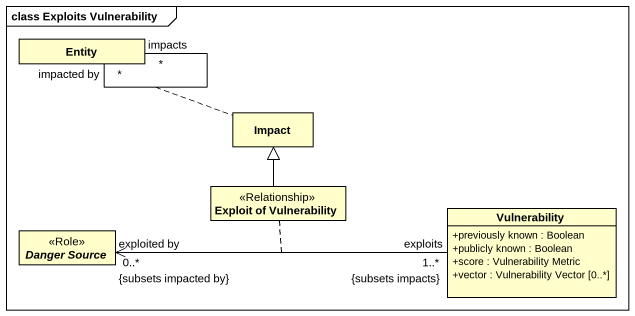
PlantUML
@startuml
mainframe class Exploits Vulnerability
hide circle
hide empty members
skinparam classAttributeIconSize 0
class "Entity" as Entity_
class Impact
class "Exploit of Vulnerability" as Exploit_of_Vulnerability <<Relationship>>
abstract class "Danger Source" as Danger_Source <<Role>>
class Vulnerability {
  +previously known : Boolean
  +publicly known : Boolean
  +score : Vulnerability Metric
  +vector : Vulnerability Vector [0..*]
}
Entity_ "impacted by\n*" -- "impacts\n*" Entity_
(Entity_, Entity_) .. Impact
Exploit_of_Vulnerability -up-|> Impact
Danger_Source "0..*\nexploited by\n{subsets impacted by}" <-right- "exploits\n1..*\n{subsets impacts}" Vulnerability
(Danger_Source, Vulnerability) .. Exploit_of_Vulnerability
@enduml
